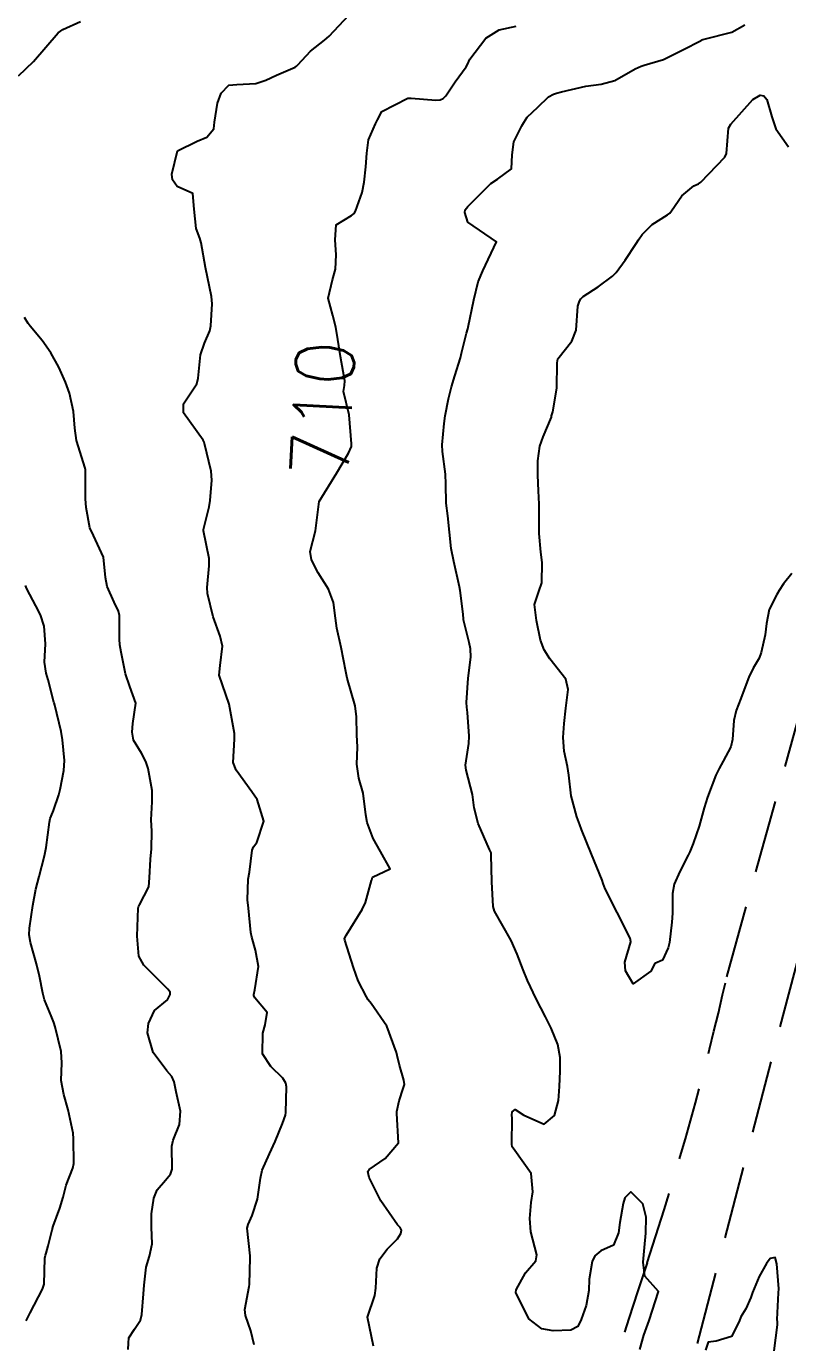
# Model space of a CAD drawing. Header units: metres. Extents: x 298520 to 308411, y 7433745 to 7450750.
# Drawn here: x 304960.4 to 305012.8, y 7437467.1 to 7437557.8 of the extents above; entities that cross this region are included whole.
import ezdxf
from ezdxf.enums import TextEntityAlignment as Align

# ---------------------------------------------------------------- set-up
doc = ezdxf.new("R2010")
doc.units = ezdxf.units.M
doc.header["$LTSCALE"] = 10
doc.linetypes.add('DASHED', pattern=[0.75, 0.5, -0.25])
for name, color, linetype in [('Cotas', 45, 'Continuous'), ('Curvas de Nivel 1m', 11, 'Continuous'), ('Curvas de Nivel 5m', 15, 'Continuous'), ('Vias Secundárias', 230, 'DASHED')]:
    doc.layers.add(name, color=color, linetype=linetype)
doc.styles.add('Style-STANDARD', font='STANDARD.shx')

msp = doc.modelspace()

# ---------------------------------------------------------------- linework, layer by layer
at = {"layer": 'Curvas de Nivel 1m', "flags": 128}
for points, elevation in [([(304976.083, 7437467.136), (304975.847, 7437468.087), (304975.471, 7437469.144), (304975.441, 7437469.571), (304975.741, 7437471.141), (304975.756, 7437471.269), (304975.806, 7437473.141), (304975.801, 7437473.245), (304975.595, 7437475.143), (304975.668, 7437475.41), (304975.942, 7437476.011), (304976.293, 7437477.135), (304976.515, 7437478.592), (304976.634, 7437479.13), (304977.121, 7437480.25), (304977.522, 7437481.117), (304978.015, 7437482.345), (304978.22, 7437482.909), (304978.258, 7437483.108), (304978.287, 7437484.869), (304978.243, 7437485.108), (304978.056, 7437485.451), (304977.212, 7437486.271), (304976.652, 7437487.131), (304976.678, 7437488.547), (304976.823, 7437489.129), (304976.966, 7437489.981), (304976.121, 7437490.98), (304976.051, 7437491.141), (304976.05, 7437491.214), (304976.127, 7437491.539), (304976.381, 7437493.136), (304976.16, 7437494.257), (304975.905, 7437495.143), (304975.856, 7437495.463), (304975.695, 7437497.145), (304975.62, 7437497.728), (304975.663, 7437499.146), (304975.742, 7437499.623), (304975.934, 7437501.143), (304976.024, 7437501.363), (304976.248, 7437501.656), (304976.743, 7437503.133), (304976.285, 7437504.614), (304975.903, 7437505.144), (304974.828, 7437506.635), (304974.639, 7437507.157), (304974.733, 7437508.752), (304974.723, 7437509.156), (304974.363, 7437511.16), (304973.675, 7437513.167), (304973.739, 7437513.82), (304973.908, 7437515.165), (304973.743, 7437515.843), (304973.251, 7437517.172), (304972.859, 7437518.766), (304972.835, 7437519.176), (304972.972, 7437520.678), (304972.971, 7437521.175), (304972.596, 7437523.085), (304972.594, 7437523.179), (304972.972, 7437524.729), (304973.053, 7437525.175), (304973.167, 7437526.553), (304973.111, 7437527.174), (304972.658, 7437529.093), (304972.634, 7437529.179), (304972.575, 7437529.323), (304971.214, 7437531.201), (304971.225, 7437531.817), (304972.125, 7437533.187), (304972.233, 7437533.581), (304972.391, 7437535.184), (304972.661, 7437535.983), (304973.019, 7437536.827), (304973.089, 7437537.176), (304973.179, 7437538.684), (304973.131, 7437539.176), (304972.723, 7437541.18), (304972.441, 7437542.885), (304972.346, 7437543.186), (304972.078, 7437543.866), (304971.94, 7437545.192), (304971.85, 7437546.261), (304970.788, 7437546.742), (304970.454, 7437547.213), (304970.41, 7437547.6), (304970.813, 7437549.21), (304972.147, 7437549.866), (304972.827, 7437550.139), (304973.305, 7437550.706), (304973.358, 7437551.175), (304973.556, 7437552.473), (304973.811, 7437553.171), (304974.334, 7437553.702), (304974.872, 7437553.754), (304976.189, 7437553.831), (304976.877, 7437554.065), (304977.604, 7437554.407), (304978.891, 7437554.954), (304978.986, 7437555.014), (304979.074, 7437555.108), (304979.945, 7437556.057), (304980.91, 7437556.815), (304981.236, 7437557.085), (304982.931, 7437558.882)], 709), ([(304959.866, 7437554.352), (304960.893, 7437555.33), (304962.595, 7437557.305), (304962.915, 7437557.529), (304964.129, 7437558.08)], 708), ([(305002.593, 7437466.819), (305002.875, 7437467.787), (305003.233, 7437468.809), (305003.883, 7437470.8), (305002.93, 7437471.851), (305002.821, 7437472.816), (305002.918, 7437473.815), (305002.998, 7437474.814), (305003.032, 7437475.902), (305002.801, 7437476.817), (305001.965, 7437477.643), (305001.557, 7437477.236), (305001.443, 7437476.835), (305001.226, 7437475.551), (305001.126, 7437474.838), (305000.777, 7437473.984), (304999.914, 7437473.589), (304999.506, 7437473.257), (304999.316, 7437472.856), (304999.1, 7437471.648), (304999.077, 7437470.858), (304998.905, 7437469.827), (304998.566, 7437468.863), (304998.333, 7437468.388), (304997.852, 7437468.151), (304996.637, 7437468.103), (304995.853, 7437468.225), (304994.951, 7437468.909), (304994.068, 7437470.732), (304994.082, 7437470.918), (304994.732, 7437472.074), (304995.436, 7437472.905), (304995.505, 7437473.308), (304995.089, 7437474.908), (304995.038, 7437475.813), (304995.114, 7437476.908), (304995.227, 7437477.644), (304995.13, 7437478.909), (304993.999, 7437480.489), (304993.819, 7437480.741), (304993.792, 7437480.923), (304993.804, 7437482.707), (304993.79, 7437482.923), (304993.813, 7437483.137), (304994.029, 7437483.311), (304994.615, 7437482.914), (304996.017, 7437482.3), (304996.729, 7437482.889), (304996.99, 7437483.935), (304997.062, 7437484.885), (304997.118, 7437485.939), (304997.125, 7437486.884), (304996.962, 7437487.767), (304996.499, 7437488.894), (304996.104, 7437489.667), (304995.465, 7437490.907), (304994.874, 7437492.174), (304994.576, 7437492.916), (304994.159, 7437493.994), (304993.745, 7437494.926), (304993.183, 7437495.935), (304992.606, 7437496.944), (304992.513, 7437497.263), (304992.424, 7437498.947), (304992.379, 7437500.809), (304992.367, 7437500.948), (304992.331, 7437501.036), (304992.245, 7437501.18), (304991.474, 7437502.958), (304991.205, 7437504.035), (304991.083, 7437504.962), (304990.641, 7437506.636), (304990.605, 7437506.967), (304990.828, 7437508.465), (304990.848, 7437508.965), (304990.733, 7437510.591), (304990.692, 7437510.965), (304990.672, 7437511.272), (304990.789, 7437512.964), (304990.969, 7437514.397), (304990.942, 7437514.962), (304990.853, 7437515.399), (304990.475, 7437516.969), (304990.467, 7437517.003), (304990.437, 7437517.352), (304990.243, 7437518.972), (304990.204, 7437519.225), (304989.8, 7437520.977), (304989.615, 7437521.856), (304989.504, 7437522.98), (304989.392, 7437524.109), (304989.287, 7437524.982), (304989.242, 7437526.287), (304989.225, 7437526.983), (304989.027, 7437528.527), (304989.003, 7437528.986), (304989.129, 7437530.451), (304989.21, 7437530.984), (304989.441, 7437532.155), (304989.641, 7437532.98), (304989.872, 7437533.74), (304990.257, 7437534.974), (304990.336, 7437535.293), (304990.67, 7437536.665), (304990.757, 7437536.969), (304990.785, 7437537.08), (304991.177, 7437538.963), (304991.48, 7437540.19), (304991.808, 7437540.954), (304992.743, 7437542.94), (304990.763, 7437544.298), (304990.559, 7437544.972), (304990.594, 7437545.153), (304990.777, 7437545.378), (304992.337, 7437546.947), (304992.796, 7437547.251), (304993.762, 7437547.971), (304993.815, 7437548.93), (304993.929, 7437549.826), (304994.489, 7437550.924), (304994.613, 7437551.154), (304994.849, 7437551.509), (304995.573, 7437552.196), (304996.315, 7437552.905), (304996.667, 7437553.101), (304996.865, 7437553.155), (304997.218, 7437553.246), (304998.871, 7437553.644), (304999.944, 7437553.787), (305000.875, 7437554.039), (305002.265, 7437554.829), (305002.679, 7437555.03), (305002.887, 7437555.076), (305004.226, 7437555.473), (305004.898, 7437555.822), (305005.545, 7437556.152), (305006.801, 7437556.781), (305006.872, 7437556.821), (305006.914, 7437556.843), (305007.017, 7437556.881), (305008.919, 7437557.361), (305009.804, 7437557.861)], 711), ([(305013.034, 7437520.142), (305012.464, 7437519.448), (305012.183, 7437518.987), (305012.024, 7437518.714), (305011.488, 7437517.674), (305011.296, 7437516.721), (305011.209, 7437515.938), (305010.944, 7437514.725), (305010.802, 7437514.331), (305010.397, 7437513.647), (305010.09, 7437513.03), (305009.98, 7437512.734), (305009.546, 7437511.563), (305009.213, 7437510.742), (305009.047, 7437510.049), (305008.96, 7437508.744), (305008.843, 7437508.229), (305008.318, 7437507.247), (305008.043, 7437506.754), (305007.829, 7437506.278), (305007.236, 7437504.766), (305007.013, 7437504.038), (305006.662, 7437502.774), (305006.251, 7437501.581), (305006.02, 7437501.007), (305005.913, 7437500.783), (305005.346, 7437499.669), (305004.953, 7437498.793), (305004.849, 7437498.151), (305004.84, 7437496.794), (305004.791, 7437496.19), (305004.625, 7437494.795), (305004.549, 7437494.414), (305004.154, 7437493.568), (305003.618, 7437493.341), (305003.338, 7437492.812), (305002.134, 7437491.955), (305001.613, 7437492.835), (305001.557, 7437493.431), (305001.97, 7437494.832), (305001.931, 7437495.077), (305001.027, 7437496.842), (305000.209, 7437498.465), (305000.074, 7437498.851), (305000.003, 7437499.065), (304999.271, 7437500.86), (304998.574, 7437502.552), (304998.461, 7437502.868), (304998.271, 7437503.425), (304997.874, 7437504.876), (304997.707, 7437506.279), (304997.621, 7437506.88), (304997.385, 7437507.946), (304997.316, 7437508.885), (304997.392, 7437509.839), (304997.515, 7437510.883), (304997.669, 7437512.173), (304997.498, 7437512.883), (304996.404, 7437514.286), (304996.009, 7437514.904), (304995.766, 7437515.56), (304995.477, 7437516.91), (304995.339, 7437518.016), (304995.639, 7437518.908), (304995.864, 7437519.503), (304995.868, 7437520.906), (304995.784, 7437521.613), (304995.666, 7437522.908), (304995.671, 7437523.753), (304995.668, 7437524.909), (304995.616, 7437525.835), (304995.568, 7437526.91), (304995.571, 7437527.902), (304995.727, 7437528.908), (304995.953, 7437529.536), (304996.51, 7437530.901), (304996.53, 7437530.975), (304996.606, 7437531.252), (304996.878, 7437532.896), (304996.91, 7437534.635), (304996.952, 7437534.896), (304997.91, 7437536.126), (304998.205, 7437536.877), (304998.327, 7437538.513), (304998.443, 7437538.874), (304998.539, 7437539.029), (304998.698, 7437539.198), (304999.719, 7437539.848), (305000.719, 7437540.594), (305000.851, 7437540.718), (305000.96, 7437540.846), (305001.576, 7437541.682), (305002.344, 7437542.826), (305002.493, 7437543.078), (305002.752, 7437543.457), (305003.439, 7437544.137), (305004.496, 7437544.803), (305004.663, 7437544.912), (305004.776, 7437545.072), (305005.47, 7437546.109), (305006.296, 7437546.785), (305006.635, 7437546.942), (305006.796, 7437547.049), (305008.431, 7437548.756), (305008.544, 7437549.027), (305008.691, 7437550.752), (305008.846, 7437551.042), (305010.37, 7437552.735), (305010.866, 7437553.026), (305011.125, 7437552.986), (305011.333, 7437552.723), (305011.667, 7437551.534), (305011.94, 7437550.714), (305012.825, 7437549.475)], 712), ([(304967.405, 7437466.813), (304967.434, 7437467.236), (304967.467, 7437467.607), (304967.847, 7437468.202), (304968.255, 7437468.828), (304968.346, 7437469.225), (304968.455, 7437470.647), (304968.521, 7437471.224), (304968.651, 7437472.466), (304968.88, 7437473.22), (304969.071, 7437474.063), (304969.02, 7437475.219), (304969.022, 7437476.14), (304969.169, 7437477.218), (304969.401, 7437477.775), (304969.972, 7437478.454), (304970.312, 7437478.873), (304970.43, 7437479.206), (304970.41, 7437480.795), (304970.495, 7437481.205), (304970.944, 7437482.27), (304971.002, 7437483.2), (304970.713, 7437484.533), (304970.567, 7437485.202), (304970.423, 7437485.57), (304970.06, 7437485.968), (304969.122, 7437487.22), (304968.744, 7437488.572), (304968.811, 7437489.223), (304969.218, 7437490.113), (304970.119, 7437490.839), (304970.293, 7437491.207), (304970.289, 7437491.372), (304970.127, 7437491.585), (304968.478, 7437493.227), (304968.152, 7437493.854), (304968.035, 7437495.232), (304968.095, 7437497.135), (304968.121, 7437497.231), (304968.146, 7437497.278), (304968.195, 7437497.368), (304968.825, 7437498.613), (304968.877, 7437499.223), (304968.938, 7437500.521), (304969.019, 7437501.222), (304969.029, 7437502.448), (304968.992, 7437503.223), (304969.055, 7437504.449), (304969.062, 7437505.222), (304968.793, 7437506.74), (304968.634, 7437507.227), (304968.319, 7437507.795), (304967.786, 7437508.696), (304967.679, 7437509.24), (304967.74, 7437509.841), (304967.931, 7437511.236), (304967.523, 7437512.392), (304967.217, 7437513.247), (304966.922, 7437514.735), (304966.831, 7437515.254), (304966.808, 7437515.645), (304966.809, 7437517.254), (304966.74, 7437517.559), (304966.442, 7437518.179), (304965.964, 7437519.265), (304965.844, 7437519.884), (304965.714, 7437521.268), (304965.018, 7437522.755), (304964.775, 7437523.277), (304964.524, 7437524.686), (304964.471, 7437525.281), (304964.47, 7437525.344), (304964.479, 7437527.281), (304964.457, 7437527.377), (304963.864, 7437529.287), (304963.745, 7437530.129), (304963.656, 7437531.289), (304963.365, 7437532.543), (304963.105, 7437533.295), (304962.638, 7437534.325), (304962.082, 7437535.309), (304961.497, 7437536.154), (304960.671, 7437537.14), (304960.531, 7437537.331), (304960.278, 7437537.733)], 708), ([(304960.394, 7437468.785), (304960.664, 7437469.322), (304961.523, 7437470.949), (304961.623, 7437471.304), (304961.688, 7437473.09), (304961.731, 7437473.303), (304961.772, 7437473.435), (304961.912, 7437473.928), (304962.187, 7437475.039), (304962.258, 7437475.297), (304962.708, 7437476.529), (304962.941, 7437477.29), (304963.151, 7437478.102), (304963.597, 7437479.284), (304963.668, 7437479.601), (304963.65, 7437481.284), (304963.619, 7437481.672), (304963.292, 7437483.287), (304962.981, 7437484.348), (304962.812, 7437485.292), (304962.852, 7437486.505), (304962.806, 7437487.293), (304962.402, 7437488.994), (304962.296, 7437489.298), (304962.107, 7437489.735), (304961.655, 7437490.843), (304961.532, 7437491.309), (304961.302, 7437492.479), (304961.106, 7437493.316), (304960.694, 7437494.793), (304960.6, 7437495.324), (304960.615, 7437495.761), (304960.847, 7437497.32), (304961.071, 7437498.456), (304961.282, 7437499.314), (304961.662, 7437500.734), (304961.783, 7437501.307), (304962.012, 7437503.056), (304962.049, 7437503.303), (304962.105, 7437503.463), (304962.271, 7437503.865), (304962.638, 7437504.946), (304962.733, 7437505.296), (304962.985, 7437506.614), (304963.028, 7437507.293), (304962.906, 7437508.715), (304962.8, 7437509.295), (304962.36, 7437511.095), (304962.313, 7437511.252), (304962.297, 7437511.301), (304961.915, 7437512.843), (304961.769, 7437513.309), (304961.648, 7437514.057), (304961.725, 7437515.31), (304961.634, 7437516.521), (304961.393, 7437517.316), (304961.053, 7437517.935), (304960.451, 7437519.089), (304960.357, 7437519.331)], 707), ([(305011.833, 7437466.71), (305012.054, 7437468.513), (305012.049, 7437468.707), (305012.038, 7437468.88), (305012.13, 7437470.706), (305012.149, 7437470.97), (305012.023, 7437472.708), (305011.909, 7437473.132), (305011.549, 7437473.073), (305011.31, 7437472.716), (305010.794, 7437471.821), (305010.331, 7437470.726), (305010.214, 7437470.392), (305009.872, 7437469.615), (305009.545, 7437469.054), (305009.412, 7437468.735), (305008.889, 7437467.698), (305007.842, 7437467.375), (305007.288, 7437467.312), (305007.099, 7437466.761)], 711)]:
    msp.add_lwpolyline(points, dxfattribs=dict(at, elevation=elevation))
at = {"layer": 'Curvas de Nivel 5m', "elevation": 710, "flags": 128}
msp.add_lwpolyline([(304984.283, 7437467.036), (304983.863, 7437469.04), (304984.382, 7437470.531), (304984.448, 7437471.034), (304984.518, 7437472.413), (304984.714, 7437473.032), (304985.222, 7437473.718), (304985.924, 7437474.424), (304986.167, 7437474.779), (304986.208, 7437475.016), (304986.105, 7437475.188), (304985.937, 7437475.381), (304984.789, 7437477.032), (304983.977, 7437478.633), (304983.885, 7437479.041), (304983.984, 7437479.18), (304985.076, 7437479.945), (304986.003, 7437481.02), (304985.878, 7437483.021), (304985.885, 7437483.162), (304986.036, 7437483.893), (304986.318, 7437484.746), (304986.407, 7437485.015), (304986.358, 7437485.318), (304986.066, 7437486.359), (304985.917, 7437487.022), (304985.868, 7437487.23), (304985.192, 7437489.029), (304984.118, 7437490.592), (304983.918, 7437490.84), (304983.792, 7437491.045), (304983.233, 7437492.153), (304982.906, 7437493.059), (304982.303, 7437494.936), (304982.289, 7437495.068), (304982.416, 7437495.308), (304983.495, 7437497.047), (304983.719, 7437497.524), (304984.144, 7437499.041), (304984.156, 7437499.099), (304984.216, 7437499.274), (304985.415, 7437499.838), (304984.76, 7437501.035), (304984.252, 7437501.936), (304983.852, 7437503.044), (304983.757, 7437503.559), (304983.566, 7437505.047), (304983.279, 7437506.074), (304983.126, 7437507.052), (304983.173, 7437508.203), (304983.131, 7437509.052), (304983.102, 7437510.302), (304983.02, 7437511.053), (304982.477, 7437512.964), (304982.455, 7437513.059), (304982.388, 7437513.407), (304982.048, 7437515.065), (304981.755, 7437516.399), (304981.659, 7437517.072), (304981.529, 7437518.159), (304981.191, 7437519.079), (304980.469, 7437520.195), (304980.007, 7437521.095), (304979.919, 7437521.665), (304980.283, 7437523.092), (304980.323, 7437523.274), (304980.533, 7437525.09), (304981.752, 7437527.072), (304982.566, 7437528.415), (304982.758, 7437528.871), (304982.776, 7437529.058), (304982.603, 7437531.06), (304982.218, 7437532.665), (304982.288, 7437533.065), (304982.303, 7437533.39), (304982.021, 7437535.069), (304981.821, 7437536.229), (304981.69, 7437537.075), (304981.475, 7437537.872), (304981.167, 7437539.083), (304981.46, 7437540.33), (304981.658, 7437541.076), (304981.717, 7437542.059), (304981.654, 7437543.076), (304981.722, 7437544.112), (304982.768, 7437544.762), (304982.943, 7437544.886), (304983.047, 7437545.057), (304983.51, 7437546.329), (304983.637, 7437547.052), (304983.744, 7437548.11), (304983.81, 7437549.05), (304983.931, 7437549.944), (304984.414, 7437551.044), (304984.55, 7437551.339), (304984.852, 7437551.902), (304986.648, 7437552.81), (304986.861, 7437552.822), (304988.556, 7437552.691), (304988.86, 7437552.695), (304989.064, 7437552.785), (304989.254, 7437552.986), (304989.904, 7437553.953), (304990.644, 7437554.972), (304990.735, 7437555.131), (304990.898, 7437555.493), (304991.996, 7437556.954), (304992.919, 7437557.513), (304994.084, 7437557.766)], dxfattribs=at)
at = {"layer": 'Vias Secundárias'}
for points in [[(305004.79, 7437301.616), (304995.374, 7437325.079), (304990.422, 7437342.152, -0.042885), (304987.094, 7437358.871, -0.037051), (304985.897, 7437391.418, -0.033068), (304988.481, 7437416.322, -0.020831), (304993.958, 7437441.87, -0.017248), (305003.088, 7437472.763, 0.024941), (305008.57, 7437492.424), (305022.558, 7437542.748), (305035.034, 7437594.33), (305047.663, 7437650.469), (305056.338, 7437685.692, 0.003468), (305062.723, 7437712.418, 0.08854), (305063.544, 7437728.505, -0.022443), (305061.808, 7437749.95, -13.128784)], [(305008.677, 7437305.485), (305002.977, 7437321.716), (304998.606, 7437333.518), (304997.514, 7437337.636), (304995.998, 7437344.177, 0.011162), (304993.45, 7437354.152, -0.05184), (304991.025, 7437368.385, -0.017858), (304990.419, 7437388.911, -0.035635), (304992.265, 7437402.815, 0.002569), (304994.14, 7437417.795), (304996.588, 7437429.736), (305004.661, 7437459.971), (305013.996, 7437495.656), (305022.551, 7437526.972), (305031.694, 7437561.499), (305039.478, 7437594.386), (305048.037, 7437631.726), (305056.888, 7437668.208), (305065.74, 7437704.784, 0.038951), (305068.174, 7437719.902, 0.055069), (305067.497, 7437743.821, -0.013876), (305066.817, 7437749.95, 24.136005)]]:
    msp.add_lwpolyline(points, format="xyb", dxfattribs=at)

# ---------------------------------------------------------------- texts
at = {"layer": 'Cotas', "style": 'Style-STANDARD'}
msp.add_text('710', height=4, rotation=87.07934, dxfattribs=at).set_placement((304980.78, 7437531.476, 710), align=Align.MIDDLE_CENTER)

doc.saveas('drawing.dxf')
